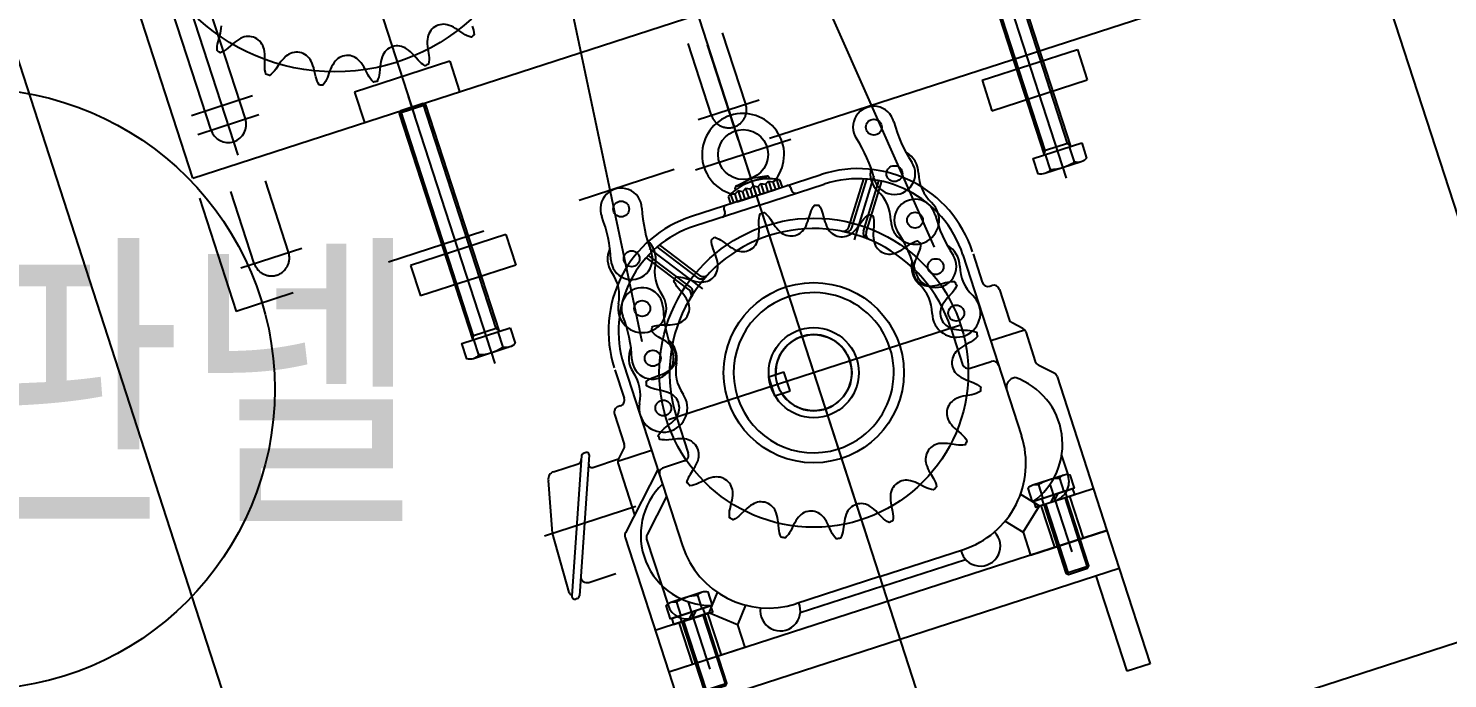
# Model space of a CAD drawing. Header units: millimetres. Extents: x 10462777 to 22643323, y 453826 to 1389191.
# Drawn here: x 11311458 to 11312166, y 584365 to 584690 of the extents above; entities that cross this region are included whole.
import ezdxf

# ---------------------------------------------------------------- set-up
doc = ezdxf.new("R2010")
doc.units = ezdxf.units.MM
doc.header["$LTSCALE"] = 200
doc.header["$MEASUREMENT"] = 0
doc.header["$PDMODE"] = 35
doc.header["$PDSIZE"] = -5
for name, pattern in [('CENTER', [2, 1.25, -0.25, 0.25, -0.25]), ('HIDDEN', [3.75, 2.5, -1.25]), ('HIDDEN_KS1', [0.26, 0.18, -0.08]), ('PHANTOM', [2.5, 1.25, -0.25, 0.25, -0.25, 0.25, -0.25])]:
    doc.linetypes.add(name, pattern=pattern)
doc.layers.get('0').update_dxf_attribs({"linetype": 'CONTINUOUS'})
doc.layers.get('DEFPOINTS').update_dxf_attribs({"linetype": 'CONTINUOUS'})
for name, color, linetype in [('1', 1, 'CENTER'), ('3', 3, 'HIDDEN_KS1'), ('7', 7, 'CONTINUOUS'), ('CENTER', 1, 'CONTINUOUS'), ('HIDDEN', 7, 'HIDDEN'), ('TEXT', 7, 'CONTINUOUS'), ('THIN', 3, 'CONTINUOUS')]:
    doc.layers.add(name, color=color, linetype=linetype)
doc.styles.add('ABB', font='txt.shx ', dxfattribs={"width": 0.8, "bigfont": ' whgtxt.shx'})
doc.styles.get("Standard").update_dxf_attribs({"font": 'SYMBOL'})
doc.dimstyles.new('ROMANS', dxfattribs={"dimtxt": 2.5, "dimasz": 2.5, "dimexe": 1.25, "dimexo": 0.625, "dimtad": 1, "dimdec": 4, "dimdsep": 46, "dimlunit": 6, "dimtxsty": 'Standard', "dimcen": 2.5, "dimadec": 0, "dimazin": 0, "dimtfac": 1, "dimtdec": 4, "dimtmove": 0, "dimatfit": 3, "dimfxl": 1, "dimtolj": 1, "dimtzin": 0, "dimarcsym": 0})

# ---------------------------------------------------------------- blocks, each defined once
blk = doc.blocks.new('A$C0866591D')
at = {"layer": 'CENTER'}
blk.add_line((140.18, 12.7), (0, 12.7), dxfattribs=at)
at = {"layer": 'THIN', "color": 1}
for p, q in [((134.63, 22.23), (134.63, 3.18)), ((6.71, 19.7), (6.71, 5.7)), ((123.75, 19.7), (123.75, 5.7)), ((133.64, 19.05), (125.63, 19.05)), ((133.64, 6.35), (125.63, 6.35))]:
    blk.add_line(p, q, dxfattribs=at)
blk.add_lwpolyline([(125.63, 25.4), (133.64, 25.4, -0.309401), (133.64, 19.05, -0.154701), (133.64, 6.35, -0.309401), (133.64, 0), (125.63, 0), (125.63, 25.4)], format="xyb", dxfattribs=at)
for points in [[(125.63, 19.7), (6.71, 19.7), (5.63, 18.62), (5.63, 6.78), (6.71, 5.7), (125.63, 5.7)], [(125.63, 19.7), (123.75, 18.62), (5.63, 18.62)], [(125.63, 5.7), (123.75, 6.78), (5.63, 6.78)]]:
    blk.add_lwpolyline(points, dxfattribs=at)
blk = doc.blocks.new('A$C73BD5FA6')
at = {"layer": '7', "color": 1}
for p, q in [((0, 2.74), (0, 19.2)), ((0.85, 16.45), (8, 16.45)), ((47.05, 4.97), (47.05, 16.97)), ((8, 13.32), (11, 10.32)), ((8, 11.62), (11, 8.62)), ((0.85, 5.48), (8, 5.48))]:
    blk.add_line(p, q, dxfattribs=at)
blk.add_lwpolyline([(8, 0), (0.85, 0, -0.309401), (0.85, 5.48, -0.154701), (0.85, 16.45, -0.309401), (0.85, 21.94), (8, 21.94), (8, 0)], format="xyb", dxfattribs=at)
for points in [[(8, 0.67), (11, 0.67), (11, 21.27), (8, 21.27), (8, 0.67)], [(11, 4.97), (47.05, 4.97), (48, 5.92), (48, 16.02), (47.05, 16.97), (11, 16.97)]]:
    blk.add_lwpolyline(points, dxfattribs=at)
at = {"layer": 'HIDDEN', "color": 1}
for p, q in [((8, 17.07), (11, 17.07)), ((8, 4.87), (11, 4.87))]:
    blk.add_line(p, q, dxfattribs=at)
at = {"layer": 'THIN', "color": 1}
for points in [[(11, 16.02), (48, 16.02)], [(11, 5.92), (48, 5.92)]]:
    blk.add_lwpolyline(points, dxfattribs=at)
blk = doc.blocks.new('*D435')
at = {"layer": '7', "color": 1, "lineweight": -2, "transparency": 16777216}
for p, q in [((11311304.55, 584838.37), (11311171.79, 584795.37)), ((11311201.18, 584765.47), (11311393.77, 584170.88)), ((11311520.25, 584172.43), (11311387.48, 584129.43))]:
    blk.add_line(p, q, dxfattribs=at)
at = {"layer": '7', "color": 1, "transparency": 16777216}
for points in [[(11311207.12, 584767.4), (11311195.23, 584763.55), (11311189.62, 584801.15)], [(11311399.71, 584172.81), (11311387.82, 584168.96), (11311405.32, 584135.21)]]:
    blk.add_solid(points, dxfattribs=at)
at = {"layer": 'DEFPOINTS', "color": 0, "transparency": 16777216}
for p in [(11311318.82, 584842.99), (11311534.52, 584177.06), (11311405.32, 584135.21)]:
    blk.add_point(p, dxfattribs=at)
at = {"layer": '7', "color": 4, "transparency": 16777216, "insert": (11311329.58, 584478.58), "char_height": 37.5, "attachment_point": 5, "rotation": 287.94726}
blk.add_mtext('\\A1;700', dxfattribs=at)
blk = doc.blocks.new('*D437')
at = {"layer": '7', "color": 1, "lineweight": -2, "transparency": 16777216}
for p, q in [((11312309.72, 584412.38), (11312352.95, 584278.92)), ((11312311.5, 584285.2), (11311612.27, 584058.71)), ((11311539.14, 584162.79), (11311582.37, 584029.32))]:
    blk.add_line(p, q, dxfattribs=at)
at = {"layer": '7', "color": 1, "transparency": 16777216}
for points in [[(11312309.58, 584291.14), (11312313.43, 584279.25), (11312347.18, 584296.75)], [(11311610.34, 584064.66), (11311614.19, 584052.77), (11311576.59, 584047.16)]]:
    blk.add_solid(points, dxfattribs=at)
at = {"layer": 'DEFPOINTS', "color": 0, "transparency": 16777216}
for p in [(11312305.1, 584426.65), (11311534.52, 584177.06), (11311576.59, 584047.16)]:
    blk.add_point(p, dxfattribs=at)
at = {"layer": '7', "color": 4, "transparency": 16777216, "insert": (11311951.48, 584204.06), "char_height": 37.5, "attachment_point": 5, "rotation": 17.94726}
blk.add_mtext('\\A1;810', dxfattribs=at)

msp = doc.modelspace()

# ---------------------------------------------------------------- linework, layer by layer
at = {"color": 7, "linetype": 'Continuous'}
for p, q in [((11311539.8255, 584615.00206, 0), (11311462.79016, 584852.8372, 0)), ((11311566.00825, 584644.50568, 0), (11311501.29856, 584844.2872, 0)), ((11311548.88412, 584638.95913, 0), (11311484.17443, 584838.74065, 0))]:
    msp.add_line(p, q, dxfattribs=at)
msp.add_line((11311539.8255, 584615.00206, 0), (11312044.036, 584778.31699, 0))
at = {"color": 143}
for p, q in [((11311826.39624, 584615.99727, 0), (11311818.43091, 584614.84423, 0)), ((11311818.89312, 584613.41722, 0), (11311826.8166, 584615.98365, 0)), ((11311821.20418, 584606.28217, 0), (11311853.54976, 584616.75897, 0)), ((11311828.00764, 584614.65685, 0), (11311827.62821, 584615.37204, 0)), ((11311870.21715, 584584.16984, 0), (11311880.01257, 584616.10405, 0)), ((11311812.05275, 584608.57374, 0), (11311810.48004, 584606.93873, 0)), ((11311810.78268, 584609.07765, 0), (11311810.67074, 584609.87948, 0)), ((11311810.96965, 584610.85079, 0), (11311818.89312, 584613.41722, 0)), ((11311811.30219, 584611.10828, 0), (11311818.43091, 584614.84423, 0)), ((11311811.69078, 584603.20075, 0), (11311830.71759, 584609.36358, 0)), ((11311814.2854, 584608.1713, 0), (11311812.05275, 584608.57374, 0)), ((11311812.05275, 584608.57374, 0), (11311813.59346, 584603.81704, 0)), ((11311815.85811, 584609.80631, 0), (11311814.2854, 584608.1713, 0)), ((11311814.2854, 584608.1713, 0), (11311815.49614, 584604.43332, 0)), ((11311818.09076, 584609.40386, 0), (11311815.85811, 584609.80631, 0)), ((11311815.85811, 584609.80631, 0), (11311817.39882, 584605.0496, 0)), ((11311819.66348, 584611.03887, 0), (11311818.09076, 584609.40386, 0)), ((11311818.09076, 584609.40386, 0), (11311819.3015, 584605.66589, 0)), ((11311819.66348, 584611.03887, 0), (11311821.89612, 584610.63643, 0)), ((11311821.89612, 584610.63643, 0), (11311823.46884, 584612.27144, 0)), ((11311821.89612, 584610.63643, 0), (11311823.10686, 584606.89845, 0)), ((11311822.74489, 584601.52547, 0), (11311855.09047, 584612.00227, 0)), ((11311823.46884, 584612.27144, 0), (11311825.70149, 584611.86899, 0)), ((11311823.46884, 584612.27144, 0), (11311825.00954, 584607.51473, 0)), ((11311825.70149, 584611.86899, 0), (11311827.2742, 584613.504, 0)), ((11311825.70149, 584611.86899, 0), (11311826.91223, 584608.13102, 0)), ((11311827.2742, 584613.504, 0), (11311829.50685, 584613.10156, 0)), ((11311827.2742, 584613.504, 0), (11311828.81491, 584608.7473, 0)), ((11311829.50685, 584613.10156, 0), (11311831.20312, 584614.35509, 0)), ((11311829.50685, 584613.10156, 0), (11311830.71759, 584609.36358, 0)), ((11311831.20312, 584614.35509, 0), (11311832.83654, 584614.18005, 0)), ((11311831.20312, 584614.35509, 0), (11311832.62027, 584609.97986, 0)), ((11311832.83654, 584614.18005, 0), (11311834.04728, 584610.44208, 0)), ((11311867.44282, 584590.47035, 0), (11311874.84637, 584614.60681, 0)), ((11311868.91662, 584590.16007, 0), (11311876.3846, 584614.50654, 0)), ((11311874.65283, 584588.40056, 0), (11311882.41056, 584613.69164, 0)), ((11311876.04713, 584587.83109, 0), (11311883.88617, 584613.38726, 0)), ((11311821.20418, 584606.28217, 0), (11311788.8586, 584595.80536, 0)), ((11311822.74489, 584601.52547, 0), (11311790.39931, 584591.04866, 0)), ((11311808.37095, 584606.9597, 0), (11311807.15035, 584605.86023, 0)), ((11311807.15035, 584605.86023, 0), (11311808.36108, 584602.12226, 0)), ((11311810.48004, 584606.93873, 0), (11311808.37095, 584606.9597, 0)), ((11311808.37095, 584606.9597, 0), (11311809.7881, 584602.58447, 0)), ((11311810.48004, 584606.93873, 0), (11311811.69078, 584603.20075, 0)), ((11311794.46322, 584559.63297, 0), (11311767.80512, 584579.7598, 0)), ((11311792.00474, 584565.24814, 0), (11311771.68074, 584580.59272, 0)), ((11311793.01675, 584566.36358, 0), (11311772.86807, 584581.5758, 0)), ((11311787.5938, 584559.18085, 0), (11311766.25996, 584575.28786, 0)), ((11311788.38944, 584560.45965, 0), (11311767.2769, 584576.39959, 0)), ((11311924.36198, 584576.62632, 0), (11311953.63541, 584486.24896, 0)), ((11311929.42682, 584577.21568, 0), (11311934.04894, 584562.94557, 0)), ((11311937.82739, 584561.01598, 0), (11311938.77873, 584561.32412, 0)), ((11311942.55717, 584559.39452, 0), (11311947.41434, 584544.39873, 0)), ((11311918.35785, 584539.99367, 0), (11311924.21254, 584521.9182, 0)), ((11311938.22834, 584533.81599, 0), (11311955.09571, 584539.27937, 0)), ((11311954.24466, 584539.92754, 0), (11311948.90535, 584542.65067, 0)), ((11311955.73566, 584538.17947, 0), (11311960.5161, 584523.42058, 0)), ((11311927.99098, 584519.9886, 0), (11311938.45573, 584523.37816, 0)), ((11311750.57479, 584519.2851, 0), (11311755.19691, 584505.01499, 0)), ((11311755.02335, 584521.77715, 0), (11311784.29678, 584431.3998, 0)), ((11311827.39113, 584515.78509, 0), (11311835.00185, 584518.25022, 0)), ((11311838.08327, 584508.73681, 0), (11311835.00185, 584518.25022, 0)), ((11311962.00569, 584521.67324, 0), (11311969.86819, 584517.65798, 0)), ((11311971.35778, 584515.91064, 0), (11311996.24246, 584439.08288, 0)), ((11311830.47254, 584506.27168, 0), (11311827.39113, 584515.78509, 0)), ((11311830.47254, 584506.27168, 0), (11311838.08327, 584508.73681, 0)), ((11311750.38638, 584497.14996, 0), (11311755.24355, 584482.15417, 0)), ((11311753.26731, 584501.23655, 0), (11311752.31597, 584500.92841, 0)), ((11311781.36481, 584495.62132, 0), (11311787.21949, 584477.54584, 0)), ((11311733.88869, 584476.40098, 0), (11311729.01577, 584406.30963, 0)), ((11311737.72772, 584476.79008, 0), (11311732.82453, 584406.42664, 0)), ((11311736.23794, 584477.93317, 0), (11311734.67592, 584477.42722, 0)), ((11311739.47132, 584470.54567, 0), (11311752.44435, 584474.74766, 0)), ((11311768.88971, 584478.96683, 0), (11311752.02234, 584473.50344, 0)), ((11311752.33176, 584474.52749, 0), (11311755.06056, 584479.8639, 0)), ((11311785.2899, 584473.7674, 0), (11311774.82515, 584470.37784, 0)), ((11311973.63671, 584476.42213, 0), (11311976.86853, 584466.44437, 0)), ((11311719.8997, 584468.38283, 0), (11311732.213, 584472.37114, 0)), ((11311752.14878, 584472.23722, 0), (11311760.39354, 584446.78274, 0)), ((11311771.97113, 584469.45342, 0), (11311755.81312, 584437.81357, 0)), ((11311719.40107, 584437.7287, 0), (11311717.35013, 584463.99455, 0)), ((11311962.62854, 584451.32052, 0), (11311989.46335, 584460.01238, 0)), ((11311776.32891, 584455.99943, 0), (11311766.60288, 584436.9544, 0)), ((11311953.1761, 584457.17106, 0), (11311962.62854, 584451.32052, 0)), ((11311954.49114, 584438.17332, 0), (11311962.62854, 584451.32052, 0)), ((11311945.52057, 584443.72561, 0), (11311954.49114, 584438.17332, 0)), ((11311954.49114, 584438.17332, 0), (11311958.18884, 584426.75723, 0)), ((11311958.18884, 584426.75723, 0), (11311996.24246, 584439.08288, 0)), ((11311727.75352, 584408.00761, 0), (11311719.40107, 584437.7287, 0)), ((11311755.63086, 584435.52471, 0), (11311777.43413, 584368.21037, 0)), ((11311766.42063, 584434.66555, 0), (11311777.08701, 584401.73468, 0)), ((11311882.83246, 584416.01405, 0), (11311924.69144, 584429.57227, 0)), ((11311884.37316, 584411.25735, 0), (11311925.59936, 584424.61061, 0)), ((11311737.47579, 584413.10838, 0), (11311750.9649, 584417.47753, 0)), ((11311882.83246, 584416.01405, 0), (11311840.97347, 584402.45583, 0)), ((11311884.37316, 584411.25735, 0), (11311843.14696, 584397.90409, 0)), ((11311731.77436, 584405.04707, 0), (11311731.00269, 584404.79712, 0)), ((11311801.71708, 584408.11314, 0), (11311797.48983, 584397.83172, 0)), ((11311797.48983, 584397.83172, 0), (11311770.65502, 584389.13986, 0)), ((11311811.79005, 584391.95211, 0), (11311797.48983, 584397.83172, 0)), ((11311815.80182, 584401.70941, 0), (11311811.79005, 584391.95211, 0)), ((11311811.79005, 584391.95211, 0), (11311815.48775, 584380.53602, 0)), ((11311815.48775, 584380.53602, 0), (11311777.43413, 584368.21037, 0))]:
    msp.add_line(p, q, dxfattribs=at)
at = {"ltscale": 10}
msp.add_circle((11311430.70898, 584509.53488, 0), 150, dxfattribs=at)
at = {"color": 31}
for centre in [(11311879.85934, 584640.41941, 0), (11311890.15915, 584617.20145, 0), (11311753.67328, 584599.54746, 0), (11311900.45565, 584593.99169, 0), (11311900.45565, 584593.99169, 0), (11311758.942, 584574.69991, 0), (11311910.75547, 584570.77373, 0), (11311764.20859, 584549.86096, 0), (11311764.20859, 584549.86096, 0), (11311921.05196, 584547.56397, 0), (11311769.4773, 584525.01341, 0), (11311774.74389, 584500.17445, 0)]:
    msp.add_circle(centre, 3.97, dxfattribs=at)
at = {"color": 143}
for centre, radius in [((11311814.57914, 584626.73599, 0), 12.5), ((11311849.86133, 584517.80749, 0), 22.5)]:
    msp.add_circle(centre, radius, dxfattribs=at)
at = {"color": 31}
for centre, radius, start, end in [((11311879.85934, 584640.41941, 0), 10.4, 14.47015109, 213.37535526), ((11311954.73604, 584659.74222, 0), 66.92976, 194.47014211, 213.37535526), ((11311815.28245, 584597.87864, 0), 66.92976, 14.47015109, 33.37536112), ((11311890.15915, 584617.20145, 0), 10.4, 194.47014211, 33.37536112), ((11311890.15915, 584617.20145, 0), 12.05, 0.78281115, 61.37545119), ((11311890.15915, 584617.20145, 0), 12.05, 166.47005125, 227.0626923), ((11311922.47344, 584617.64297, 0), 20.26731, 180.78280126, 227.0626923), ((11311753.67328, 584599.54746, 0), 10.4, 2.51915821, 201.42436228), ((11311868.14468, 584593.54196, 0), 20.26731, 0.78281115, 47.06270134), ((11311900.45565, 584593.99169, 0), 10.4, 14.47015109, 213.37535526), ((11311900.45897, 584593.98349, 0), 12.05, 292.67923804, 47.06270134), ((11311681.68697, 584571.301, 0), 66.92976, 2.51915821, 21.42437118), ((11311830.92831, 584602.94636, 0), 66.92976, 182.51915219, 201.42436228), ((11311975.33236, 584613.3145, 0), 66.92976, 194.47014211, 213.37535526), ((11311900.45897, 584593.98349, 0), 12.05, 180.78280126, 292.67923804), ((11311835.87877, 584551.45092, 0), 66.92976, 14.47015109, 33.37536112), ((11311758.942, 584574.69991, 0), 12.05, 154.51906212, 215.11170215), ((11311758.942, 584574.69991, 0), 12.05, 348.83182126, 49.42446212), ((11311910.75547, 584570.77373, 0), 12.05, 0.78281115, 61.37545119), ((11311758.942, 584574.69991, 0), 10.4, 182.51915219, 21.42437118), ((11311910.75547, 584570.77373, 0), 12.05, 166.47005125, 227.0626923), ((11311910.75547, 584570.77373, 0), 10.4, 194.47014211, 33.37536112), ((11311732.5054, 584556.11189, 0), 20.26731, 348.83182126, 35.11171211), ((11311790.6473, 584568.44039, 0), 20.26731, 168.83181219, 215.11170215), ((11311943.06976, 584571.21525, 0), 20.26731, 180.78280126, 227.0626923), ((11311764.20859, 584549.86096, 0), 10.4, 2.51915821, 201.42436228), ((11311888.74099, 584547.11424, 0), 20.26731, 0.78281115, 47.06270134), ((11311764.21071, 584549.85236, 0), 12.05, 168.83181219, 283.21527531), ((11311764.21071, 584549.85236, 0), 12.05, 283.21527531, 35.11171211), ((11311921.05528, 584547.55577, 0), 12.05, 292.67923804, 47.06270134), ((11311692.22227, 584521.6145, 0), 66.92976, 2.51915821, 21.42437118), ((11311841.46361, 584553.25986, 0), 66.92976, 182.51915219, 201.42436228), ((11311921.05528, 584547.55577, 0), 12.05, 180.78280126, 292.67923804), ((11311769.4773, 584525.01341, 0), 12.05, 154.51906212, 215.11170215), ((11311769.4773, 584525.01341, 0), 12.05, 348.83182126, 49.42446212), ((11311769.4773, 584525.01341, 0), 10.4, 182.51915219, 21.42437118), ((11311743.0407, 584506.42538, 0), 20.26731, 348.83182126, 35.11171211), ((11311801.18261, 584518.75388, 0), 20.26731, 168.83181219, 215.11170215), ((11311774.74601, 584500.16586, 0), 12.05, 168.83181219, 283.21527531), ((11311774.74601, 584500.16586, 0), 12.05, 283.21527531, 35.11171211)]:
    msp.add_arc(centre, radius, start, end, dxfattribs=at)
at = {"color": 7, "linetype": 'Continuous'}
msp.add_arc((11311557.44619, 584641.7324, 0), 9, 197.94725671, 17.94725671, dxfattribs=at)
at = {"color": 143}
for centre, radius, start, end in [((11311814.57914, 584626.73599, 0), 20.5, 323.21614652, 252.67836689), ((11311826.56815, 584614.80965, 0), 1.2, 27.94725668, 98.23678096), ((11311872.03824, 584559.67854, 0), 60, 17.94725671, 107.94725665), ((11311827.6529, 584586.37272, 0), 28.28636, 79.44053224, 136.45398127), ((11311811.85922, 584610.0454, 0), 1.2, 117.65773226, 187.94725663), ((11311836.88784, 584609.78542, 0), 1.5, 17.94725671, 107.94725665), ((11311840.67975, 584609.4369, 0), 2, 197.94725671, 287.94725665), ((11311872.03824, 584559.67854, 0), 55, 17.94725671, 107.94725665), ((11311806.44494, 584599.9249, 0), 1.5, 107.94725665, 197.94725671), ((11311807.34708, 584538.72493, 0), 60, 107.94725665, 197.94725671), ((11311803.57746, 584597.41939, 0), 2, 287.94725665, 17.94725671), ((11311807.34708, 584538.72493, 0), 55, 107.94725665, 197.94725671), ((11311849.86133, 584517.80749, 0), 72, 17.94725671, 107.94725665), ((11311864.57471, 584591.35011, 0), 3, 258.68642722, 342.94725668), ((11311866.04852, 584591.03983, 0), 3, 257.53582251, 342.94725668), ((11311877.52094, 584587.52081, 0), 3, 162.94725668, 248.35869094), ((11311878.91524, 584586.95133, 0), 3, 162.94725668, 247.20808638), ((11311849.86133, 584517.80749, 0), 72, 107.94725665, 197.94725671), ((11311793.81239, 584567.64238, 0), 3, 232.94725667, 318.35869111), ((11311794.8244, 584568.75783, 0), 3, 232.94725667, 317.20808617), ((11311785.78615, 584556.78661, 0), 3, 328.68642712, 52.94725667), ((11311786.58179, 584558.06541, 0), 3, 327.53582233, 52.94725667), ((11311936.90296, 584563.87, 0), 3, 197.94725671, 287.94725665), ((11311939.70315, 584558.4701, 0), 3, 17.94725671, 107.94725665), ((11311849.86133, 584517.80749, 0), 40, 107.94725665, 287.94725665), ((11311849.86133, 584517.80749, 0), 40, 287.94725665, 107.94725665), ((11311950.26836, 584545.32316, 0), 3, 197.94725671, 242.97768696), ((11311952.88164, 584537.25505, 0), 3, 17.94725671, 62.97768696), ((11311849.86133, 584517.80749, 0), 19, 213.20478005, 182.6897333), ((11311939.38015, 584520.52414, 0), 3, 17.94725671, 107.94725665), ((11311963.37013, 584524.345, 0), 3, 197.94725671, 242.94725666), ((11311927.06656, 584522.84263, 0), 3, 197.94725671, 287.94725665), ((11311968.50376, 584514.98621, 0), 3, 17.94725671, 62.94725666), ((11311951.06241, 584510.41901, 0), 5, 96.62421069, 197.94725671), ((11311938.89998, 584482.14212, 0), 35.20453, 305.30825429, 70.78611717), ((11311752.34289, 584504.09057, 0), 3, 287.94725665, 17.94725671), ((11311753.2404, 584498.07439, 0), 3, 107.94725665, 197.94725671), ((11311752.38952, 584481.22975, 0), 3, 332.91682649, 17.94725671), ((11311910.82508, 584472.3826, 0), 45, 287.94725665, 17.94725671), ((11311731.51044, 584474.54019, 0), 2.28, 287.94725665, 357.06915287), ((11311735.0272, 584476.3427, 0), 1.14, 107.94725665, 177.06915287), ((11311736.58922, 584476.84864, 0), 1.14, 357.05580704, 107.94725665), ((11311755.0028, 584473.16164, 0), 3, 152.91682649, 197.94725671), ((11311784.36547, 584476.62142, 0), 3, 287.94725665, 17.94725671), ((11311721.07064, 584464.76774, 0), 3.8, 107.94725665, 191.73988414), ((11311739.00294, 584471.99171, 0), 1.52, 177.05580704, 287.94725665), ((11311775.74957, 584467.52382, 0), 3, 107.94725665, 197.94725671), ((11311967.35513, 584463.36295, 0), 10, 287.94725665, 17.94725671), ((11311798.64174, 584436.71215, 0), 35.20453, 133.67821165, 270.58625924), ((11311933.08598, 584431.24013, 0), 10, 192.20808629, 44.7588874), ((11311758.48488, 584436.44914, 0), 3, 152.94725678, 197.94725671), ((11311769.27465, 584435.58997, 0), 3, 152.94725678, 197.94725671), ((11311827.10711, 584445.26616, 0), 45, 197.94725671, 287.94725665), ((11311736.53904, 584416.00045, 0), 3.04, 176.01385944, 287.94725665), ((11311729.19956, 584408.47599, 0), 1.52, 197.94725671, 264.77528928), ((11311730.53432, 584406.24316, 0), 1.52, 177.49371707, 287.94725665), ((11311731.30598, 584406.4931, 0), 1.52, 287.94725665, 357.49371707), ((11311833.19522, 584398.88529, 0), 10, 171.13562584, 23.68642702), ((11311786.60042, 584404.81609, 0), 10, 197.94725671, 287.94725665)]:
    msp.add_arc(centre, radius, start, end, dxfattribs=at)
at = {"layer": '1'}
for p, q in [((11311650.77037, 584645.68161, 0), (11311570.65361, 584893.03016, 0)), ((11311562.37645, 584626.51096, 0), (11311487.80623, 584856.73538, 0)), ((11311539.14332, 584646.31555, 0), (11311569.58622, 584656.17607, 0)), ((11311542.22474, 584636.80214, 0), (11311572.66763, 584646.66267, 0)), ((11311542.22474, 584636.80214, 0), (11311572.66763, 584646.66267, 0))]:
    msp.add_line(p, q, dxfattribs=at)
at = {"layer": '3', "color": 143}
for p, q in [((11311838.31485, 584610.24763, 0), (11311838.77707, 584608.82062, 0)), ((11311805.01793, 584599.46268, 0), (11311805.48015, 584598.03567, 0))]:
    msp.add_line(p, q, dxfattribs=at)
at = {"layer": '7', "color": 4}
for p, q in [((11312018.05285, 585069.47824, 0), (11312233.75181, 584403.53984, 0)), ((11311390.16807, 584866.10493, 0), (11311605.86703, 584200.16653, 0)), ((11311996.24246, 584439.08288, 0), (11311777.43413, 584368.21037, 0)), ((11311996.24246, 584439.08288, 0), (11312002.40529, 584420.05607, 0)), ((11312002.40529, 584420.05607, 0), (11311783.59696, 584349.18356, 0)), ((11311605.86703, 584200.16653, 0), (11312233.75181, 584403.53984, 0)), ((11311777.43413, 584368.21037, 0), (11311783.59696, 584349.18356, 0))]:
    msp.add_line(p, q, dxfattribs=at)
at = {"layer": '7', "color": 71, "linetype": 'PHANTOM'}
for p, q in [((11312065.6059, 584711.72315, 0), (11311561.39539, 584548.40822, 0)), ((11311815.89989, 584651.86577, 0), (11311804.33584, 584687.56803, 0)), ((11311798.77575, 584646.31922, 0), (11311787.13592, 584682.25549, 0)), ((11311792.11637, 584644.16223, 0), (11311822.55927, 584654.02276, 0)), ((11311570.45402, 584572.36529, 0), (11311558.81418, 584608.30156, 0)), ((11311587.57815, 584577.91184, 0), (11311576.0141, 584613.6141, 0)), ((11311543.08574, 584604.93656, 0), (11311561.39539, 584548.40822, 0)), ((11311563.79463, 584570.2083, 0), (11311594.23753, 584580.06883, 0))]:
    msp.add_line(p, q, dxfattribs=at)
at = {"layer": '7', "color": 2}
for p, q in [((11311933.95893, 584663.82665, 0), (11311981.52596, 584679.23372, 0)), ((11311981.52596, 584679.23372, 0), (11311986.45622, 584664.01227, 0)), ((11311668.08292, 584673.3633, 0), (11311620.51589, 584657.95623, 0)), ((11311668.08292, 584673.3633, 0), (11311673.01318, 584658.14185, 0)), ((11311620.51589, 584657.95623, 0), (11311625.44615, 584642.73478, 0)), ((11311933.95893, 584663.82665, 0), (11311938.88919, 584648.6052, 0)), ((11311938.88919, 584648.6052, 0), (11311986.45622, 584664.01227, 0)), ((11311696.12378, 584586.79131, 0), (11311648.55675, 584571.38424, 0)), ((11311696.12378, 584586.79131, 0), (11311701.05404, 584571.56986, 0)), ((11311648.55675, 584571.38424, 0), (11311653.48702, 584556.16279, 0)), ((11311701.05404, 584571.56986, 0), (11311653.48702, 584556.16279, 0)), ((11312002.40529, 584420.05607, 0), (11312017.81236, 584372.48904, 0)), ((11312006.39627, 584368.79135, 0), (11311990.9892, 584416.35838, 0)), ((11312017.81236, 584372.48904, 0), (11312006.39627, 584368.79135, 0))]:
    msp.add_line(p, q, dxfattribs=at)
at = {"layer": '7', "color": 8, "elevation": 0}
msp.add_lwpolyline([(11311679.29116, 584690.86633, -0.085672236), (11311680.31075, 584686.57534, -0.004438359), (11311678.83023, 584685.35284, -0.085672236), (11311674.80962, 584687.16582), (11311672.05467, 584689.02862, 0.058589387), (11311667.75634, 584691.25275, 0.498581608), (11311656.93719, 584684.40068, 0.058589387), (11311657.1106, 584679.56411), (11311657.61706, 584676.27728, -0.085672236), (11311657.53749, 584671.86753, -0.004438359), (11311655.79946, 584671.05163, -0.085672236), (11311652.35604, 584673.80754), (11311650.1509, 584676.29694, 0.058589387), (11311646.54073, 584679.52015, 0.498581608), (11311634.35744, 584675.57396, 0.058589387), (11311633.3226, 584670.84622), (11311632.99574, 584667.5367, -0.085672236), (11311631.82201, 584663.28528, -0.004438359), (11311629.93568, 584662.92724, -0.085672236), (11311627.2858, 584666.45292), (11311625.76903, 584669.4125, 0.058589387), (11311623.07386, 584673.43227, 0.498581608), (11311610.29196, 584672.63991, 0.058589387), (11311608.11389, 584668.31805), (11311606.97426, 584665.19379, -0.085672236), (11311604.78011, 584661.36784, -0.004438359), (11311602.864, 584661.49016, -0.085672236), (11311601.17418, 584665.56406), (11311600.44108, 584668.80788, 0.058589387), (11311598.83026, 584673.37161, 0.498581608), (11311586.25287, 584675.78288, 0.058589387), (11311583.06842, 584672.13846), (11311581.18762, 584669.39577, -0.085672236), (11311578.11094, 584666.23568, -0.004438359), (11311576.28545, 584666.83068, -0.085672236), (11311575.66185, 584671.19683), (11311575.75848, 584674.52105, 0.058589387), (11311575.33322, 584679.342, 0.498581608), (11311563.75063, 584684.80538, 0.058589387), (11311559.75991, 584682.0674), (11311557.25612, 584679.87862, -0.085672236), (11311553.49021, 584677.58294, -0.004438359), (11311551.87004, 584678.61323, -0.085672236), (11311552.35185, 584682.9973), (11311553.27215, 584686.19304, 0.058589387), (11311554.05917, 584690.9683, 0.498581608)], format="xyb", dxfattribs=at)
msp.add_lwpolyline([(11311800.46561, 584585.4112, -0.086798397), (11311804.46259, 584583.34149), (11311807.05546, 584581.36644, 0.055551216), (11311810.99266, 584579.0065, 0.487732589), (11311822.20903, 584584.82572, 0.055551216), (11311822.54681, 584589.40357), (11311822.42514, 584592.66073, -0.086798397), (11311823.03462, 584597.12033, -0.006460412), (11311825.09289, 584597.78701, -0.086798397), (11311828.20127, 584594.53163), (11311830.01236, 584591.82168, 0.055551216), (11311832.96996, 584588.31121, 0.487732589), (11311845.46809, 584590.17317, 0.055551216), (11311847.27399, 584594.39331), (11311848.21651, 584597.51349, -0.086798397), (11311850.241, 584601.53356, -0.006460412), (11311852.40422, 584601.4958, -0.086798397), (11311854.28716, 584597.40751), (11311855.1202, 584594.25634, 0.055551216), (11311856.7777, 584589.97574, 0.487732589), (11311869.20323, 584587.67868, 0.055551216), (11311872.28155, 584591.08379), (11311874.18612, 584593.72887, -0.086798397), (11311877.40623, 584596.87377, -0.006460412), (11311879.43998, 584596.13566, -0.086798397), (11311879.89344, 584591.6575), (11311879.65816, 584588.40658, 0.055551216), (11311879.83594, 584583.81973, 0.487732589), (11311890.84237, 584577.61257, 0.055551216), (11311894.85954, 584579.83364), (11311897.51977, 584581.71699, -0.086798397), (11311901.58655, 584583.64593, -0.006460412), (11311903.27045, 584582.28745, -0.086798397), (11311902.24527, 584577.90469), (11311900.96717, 584574.90631, 0.055551216), (11311899.64597, 584570.51026, 0.487732589), (11311908.04058, 584561.06564, 0.055551216), (11311912.56127, 584561.862), (11311915.68889, 584562.77953, -0.086798397), (11311920.16164, 584563.28347, -0.006460412), (11311921.3132, 584561.45184, -0.086798397), (11311918.9205, 584557.63942), (11311916.73807, 584555.2185, 0.055551216), (11311914.06106, 584551.48963, 0.487732589), (11311918.93416, 584539.83103, 0.055551216), (11311923.46849, 584539.11637), (11311926.72456, 584538.96865, -0.086798397), (11311931.1186, 584537.99298, -0.006460412), (11311931.61303, 584535.88668, -0.086798397), (11311928.11209, 584533.05775), (11311925.26184, 584531.47663, 0.055551216), (11311921.51912, 584528.81902, 0.487732589), (11311922.34263, 584516.20982, 0.055551216), (11311926.39923, 584514.06159), (11311929.43092, 584512.86463, -0.086798397), (11311933.27008, 584510.51508, -0.006460412), (11311933.0538, 584508.36237, -0.086798397), (11311928.82399, 584506.82347), (11311925.61479, 584506.25349, 0.055551216), (11311921.21194, 584504.95514, 0.487732589), (11311917.89663, 584492.76174, 0.055551216), (11311921.0359, 584489.41274), (11311923.51467, 584487.29624, -0.086798397), (11311926.38292, 584483.82743, -0.006460412), (11311925.47938, 584481.86158, -0.086798397), (11311920.97907, 584481.77948), (11311917.75868, 584482.28241, 0.055551216), (11311913.17281, 584482.48401, 0.487732589), (11311906.07795, 584472.02776, 0.055551216), (11311907.9597, 584467.8409), (11311909.61694, 584465.03423, -0.086798397), (11311911.20346, 584460.82204, -0.006460412), (11311909.71056, 584459.25609, -0.086798397), (11311905.42744, 584460.63968), (11311902.54484, 584462.16103, 0.055551216), (11311898.27291, 584463.84073, 0.487732589), (11311888.16732, 584456.25473, 0.055551216), (11311888.58765, 584451.68372), (11311889.24377, 584448.49101, -0.086798397), (11311889.37663, 584443.99192, -0.006460412), (11311887.45616, 584442.99555, -0.086798397), (11311883.85435, 584445.6949), (11311881.62192, 584448.0698, 0.055551216), (11311878.12685, 584451.04559, 0.487732589), (11311866.10565, 584447.15189, 0.055551216), (11311865.01899, 584442.69207), (11311864.60289, 584439.45931, -0.086798397), (11311863.2677, 584435.16085, -0.006460412), (11311861.12776, 584434.84205, -0.086798397), (11311858.5976, 584438.56465), (11311857.25725, 584441.53573, 0.055551216), (11311854.91779, 584445.48513, 0.487732589), (11311842.28365, 584445.70568, 0.055551216), (11311839.80777, 584441.84035), (11311838.36454, 584438.91786, -0.086798397), (11311835.70598, 584435.28583, -0.006460412), (11311833.57848, 584435.67914, -0.086798397), (11311832.39413, 584440.02158), (11311832.09112, 584443.26689, 0.055551216), (11311831.16079, 584447.76192, 0.487732589), (11311819.28281, 584452.07283, 0.055551216), (11311815.68601, 584449.22084), (11311813.37205, 584446.92532, -0.086798397), (11311809.67822, 584444.35332, -0.006460412), (11311807.7937, 584445.41611, -0.086798397), (11311808.08351, 584449.90783), (11311808.85066, 584453.07569, 0.055551216), (11311809.43027, 584457.62924, 0.487732589), (11311799.59563, 584465.56334, 0.055551216), (11311795.26767, 584464.03376), (11311792.33373, 584462.61396, -0.086798397), (11311788.00492, 584461.3807, -0.006460412), (11311786.56759, 584462.99781, -0.086798397), (11311788.30016, 584467.15206), (11311790.05435, 584469.89917, 0.055551216), (11311792.08109, 584474.01781, 0.487732589), (11311785.35551, 584484.71532, 0.055551216), (11311780.7654, 584484.67391), (11311777.52942, 584484.28368, -0.086798397), (11311773.03472, 584484.52281, -0.006460412), (11311772.20035, 584486.519, -0.086798397), (11311775.18792, 584489.88559), (11311777.73905, 584491.91427, 0.055551216), (11311780.9933, 584495.15167, 0.487732589), (11311778.10561, 584507.45335, 0.055551216), (11311773.75075, 584508.90459), (11311770.5634, 584509.58622, -0.086798397), (11311766.38988, 584511.27182, -0.006460412), (11311766.24888, 584513.43077, -0.086798397), (11311770.1677, 584515.64489), (11311773.23932, 584516.7353, 0.055551216), (11311777.36842, 584518.74063, 0.487732589), (11311778.63154, 584531.31341, 0.055551216), (11311774.98386, 584534.10003), (11311772.19054, 584535.77967, -0.086798397), (11311768.79046, 584538.72908, -0.006460412), (11311769.35811, 584540.81683, -0.086798397), (11311773.78353, 584541.63854), (11311777.04277, 584541.67252, 0.055551216), (11311781.59928, 584542.22848, 0.487732589), (11311786.87633, 584553.7099, 0.055551216), (11311784.33111, 584557.52993), (11311782.23451, 584560.02555, -0.086798397), (11311779.97633, 584563.91916, -0.006460412), (11311781.19112, 584565.70948, -0.086798397), (11311785.64356, 584565.04973), (11311788.73725, 584564.0236, 0.055551216), (11311793.22739, 584563.06994, 0.487732589), (11311801.94653, 584572.2158, 0.055551216), (11311800.77957, 584576.65529), (11311799.6069, 584579.69645, -0.086798397), (11311798.73533, 584584.11232, -0.006460412)], format="xyb", close=True, dxfattribs=at)
at = {"layer": '7'}
for radius in [45, 19]:
    msp.add_circle((11311849.86133, 584517.80749, 0), radius, dxfattribs=at)
at = {"layer": '7', "color": 71, "linetype": 'PHANTOM'}
for centre in [(11311807.33782, 584649.09249, 0), (11311579.01608, 584575.13856, 0)]:
    msp.add_arc(centre, 9, 197.94725671, 17.94725671, dxfattribs=at)
at = {"layer": 'CENTER'}
for p, q in [((11310765.04962, 587867.002, 0), (11311935.84707, 584252.33932, 0)), ((11311910.20492, 584580.53185, 0), (11311803.51354, 584820.65385, 0)), ((11311764.20216, 584533.24122, 0), (11311709.85033, 584790.31612, 0))]:
    msp.add_line(p, q, dxfattribs=at)
at = {"layer": 'CENTER', "color": 143}
for p, q in [((11311812.27546, 584633.84826, 0), (11311796.85363, 584681.46085, 0)), ((11311809.97585, 584640.94797, 0), (11311876.38705, 584435.91328, 0)), ((11311790.77285, 584619.02508, 0), (11311838.38544, 584634.4469, 0)), ((11311817.32602, 584618.25541, 0), (11311822.47258, 584602.36618, 0)), ((11311922.62593, 584541.37611, 0), (11311777.34769, 584494.32016, 0)), ((11311967.89464, 584461.69728, 0), (11311978.6867, 584428.37841, 0)), ((11311715.36137, 584436.42024, 0), (11311760.963, 584451.19071, 0)), ((11311787.13993, 584403.15042, 0), (11311797.93199, 584369.83155, 0))]:
    msp.add_line(p, q, dxfattribs=at)
at = {"layer": 'CENTER'}
for centre, radius in [((11311610.71199, 584769.35589, 0), 101.32987), ((11311849.86133, 584517.80749, 0), 77.15928)]:
    msp.add_circle(centre, radius, dxfattribs=at)
at = {"layer": 'HIDDEN', "color": 143}
for p, q in [((11311977.57159, 584456.16061, 0), (11311984.3507, 584435.23112, 0)), ((11311963.30148, 584451.53849, 0), (11311970.0806, 584430.609, 0)), ((11311796.81688, 584397.61375, 0), (11311803.59599, 584376.68425, 0)), ((11311782.54678, 584392.99163, 0), (11311789.32589, 584372.06213, 0))]:
    msp.add_line(p, q, dxfattribs=at)

# ---------------------------------------------------------------- block references
at = {"layer": '7', "rotation": 287.9472566882953}
for name, p in [('A$C0866591D', (11311920.81422, 584744.32019, 0)), ('A$C0866591D', (11311635.41205, 584651.87778, 0)), ('A$C73BD5FA6', (11311956.61109, 584460.93409, 0)), ('A$C73BD5FA6', (11311775.85638, 584402.38723, 0))]:
    msp.add_blockref(name, p, dxfattribs=at)

# ---------------------------------------------------------------- texts
at = {"layer": 'TEXT', "lineweight": -3, "style": 'ABB', "width": 0.85}
msp.add_text('조작판넬', height=132, dxfattribs=at).set_placement((11311178.54398, 584441.50821, 0))

# ---------------------------------------------------------------- dimensions: what is measured, and where the dimension line sits
at = {"layer": '7'}
for base, p1, angle, picture, middle in [((11311405.32197, 584135.20953, 0), (11311318.81753, 584842.99433, 0), 287.94725665, '*D435', (11311329.58024, 584478.5785, 0)), ((11311576.59033, 584047.15922, 0), (11312305.10236, 584426.65044, 0), 17.94725671, '*D437', (11311951.48349, 584204.06422, 0))]:
    dim = msp.add_linear_dim(base=base, p1=p1, p2=(11311534.51649, 584177.05593, 0), angle=angle, dimstyle='ROMANS', override={"dimscale": 15, "dimexo": 1, "dimgap": 1, "dimclrd": 1, "dimclre": 1, "dimclrt": 4, "dimadec": 4, "dimazin": 2}, dxfattribs=at)
    dim.commit()
    dim.dimension.update_dxf_attribs({"geometry": picture, "text_midpoint": middle})

doc.saveas('drawing.dxf')
